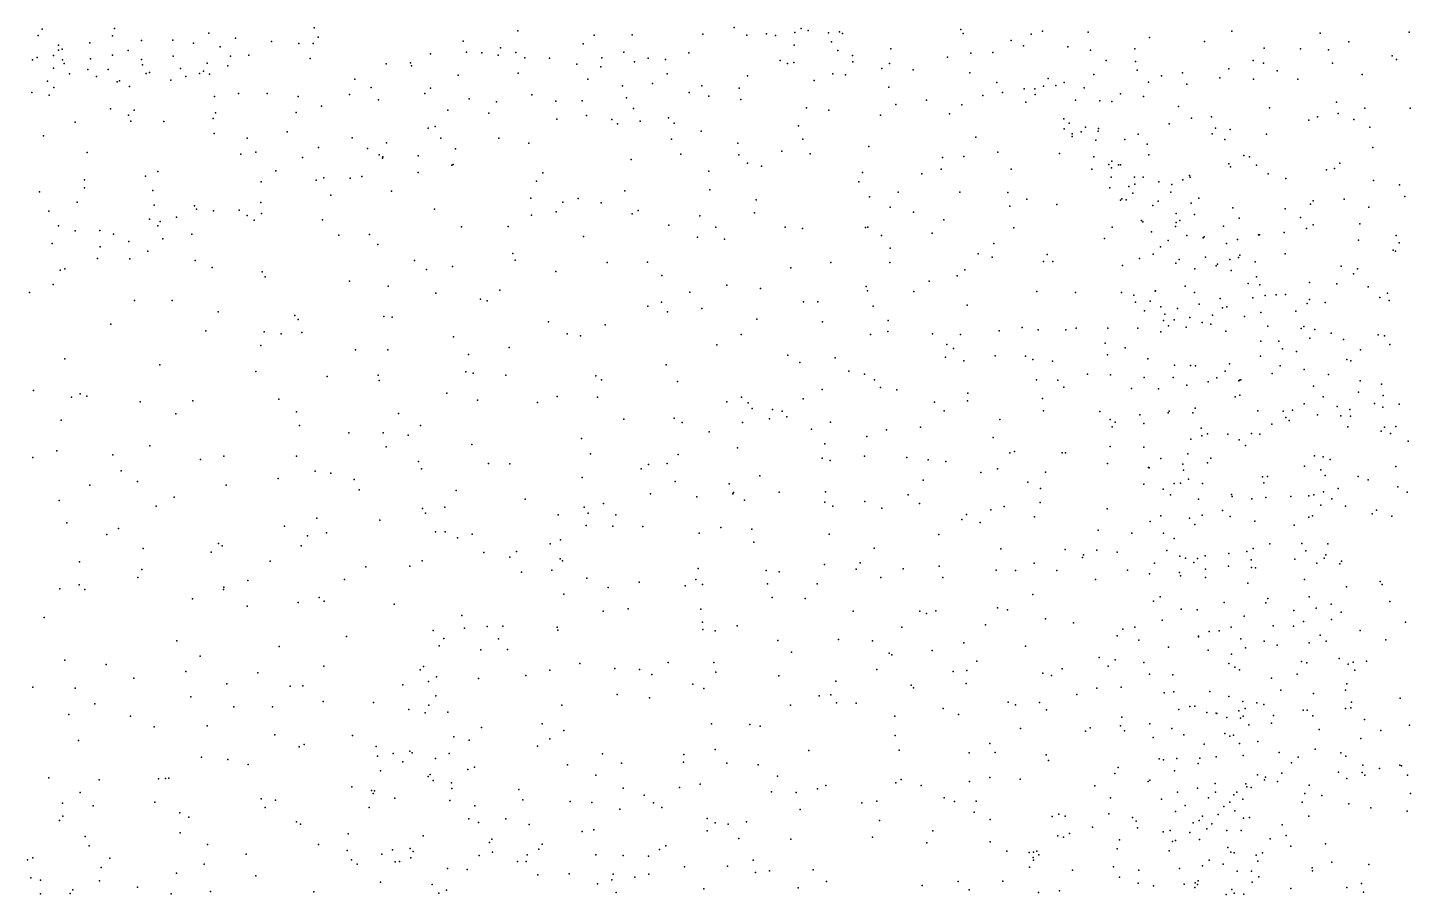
# Model space of a CAD drawing. Header units: metres. Extents: x -24.3 to 24.3, y -27.7 to 27.7.
# Drawn here: x 7.74 to 13.26, y -6.91 to -3.45 of the extents above; entities that cross this region are included whole.
import ezdxf

# ---------------------------------------------------------------- set-up
doc = ezdxf.new("R2010")
doc.units = ezdxf.units.M

msp = doc.modelspace()

# ---------------------------------------------------------------- linework, layer by layer
for p in [(7.7998, -3.4572, 20.2916), (8.0894, -3.4541, 20.1421), (8.4649, -3.4731, 20.2473), (8.8863, -3.4512, 16.8937), (9.6991, -3.4635, 0.1846), (10.4379, -3.4762, 18.7133), (10.5625, -3.4506, 20.5314), (10.6923, -3.4757, -7.5302), (10.8055, -3.4695, -18.5155), (10.8303, -3.4536, 20.7351), (10.858, -3.462, 20.1375), (10.9399, -3.4715, 17.6182), (10.9832, -3.4671, 20.6302), (10.9957, -3.4734, 20.2473), (11.4682, -3.4585, -3.9589), (11.4776, -3.4737, 18.5308), (11.7482, -3.4767, 3.3235), (11.7937, -3.4642, 3.0591), (11.9755, -3.4688, -8.466), (12.5493, -3.464, -5.144), (12.9023, -3.473, 9.5089), (13.2571, -3.4692, -1.0359), (7.7842, -3.4813, 15.5202), (7.8647, -3.5201, 20.3761), (7.99, -3.5116, 20.2502), (8.0808, -3.4835, 21.3017), (8.197, -3.5017, 19.3772), (8.3214, -3.5009, 16.5862), (8.4041, -3.5131, 21.2172), (8.5113, -3.5269, 21.0818), (8.5718, -3.4926, 20.348), (8.7156, -3.5057, 20.6925), (8.8254, -3.5144, -19.2099), (8.8817, -3.5144, -2.6313), (8.9023, -3.4884, 14.8344), (9.4812, -3.5048, 18.938), (9.6304, -3.531, -5.5517), (9.9593, -3.5154, 18.8401), (10.0037, -3.48, 14.2199), (10.1553, -3.4798, 0.3199), (10.6137, -3.4805, 20.3478), (10.7277, -3.4821, 20.5979), (10.8024, -3.5211, 20.3411), (10.9517, -3.5073, 20.3627), (11.6684, -3.5021, 3.8597), (11.7184, -3.523, 4.9068), (11.8943, -3.5269, 2.8744), (12.2213, -3.4897, 13.134), (12.4411, -3.5056, 18.4847), (12.6787, -3.5326, 18.4896), (13.0173, -3.507, -7.7281), (7.7611, -3.5786, 20.642), (7.7802, -3.5702, 21.0038), (7.8452, -3.5623, 16.1786), (7.8656, -3.5406, 15.1906), (7.8798, -3.537, 21.1704), (7.8816, -3.5793, -19.8369), (7.9925, -3.5747, 21.1785), (8.0804, -3.5597, 14.9935), (8.1428, -3.5416, -19.4683), (8.1971, -3.5771, 20.3334), (8.3237, -3.5645, 20.3343), (8.5516, -3.5649, 20.9428), (8.6251, -3.5608, 20.8256), (8.8702, -3.5736, 19.1163), (9.3498, -3.5553, -4.3048), (9.4936, -3.548, -3.7492), (9.5556, -3.5513, -2.9463), (9.6211, -3.561, -3.314), (9.6913, -3.5499, 18.8871), (9.7265, -3.5713, 17.555), (9.8257, -3.5725, -19.2308), (10.0348, -3.5705, -3.0388), (10.1225, -3.5481, -6.4968), (10.1643, -3.587, -19.1581), (10.2198, -3.572, 18.6981), (10.2882, -3.5783, -6.8375), (10.3822, -3.5511, 17.7042), (10.7465, -3.581, 0.7073), (10.9773, -3.5421, 0.8403), (11.0346, -3.5615, 18.5095), (11.0363, -3.5866, -8.313), (11.1885, -3.5353, 1.0618), (11.4142, -3.5685, 17.5919), (11.508, -3.5528, 17.3954), (11.595, -3.55, 4.4481), (11.9853, -3.5398, 16.6795), (12.0483, -3.5813, -1.9644), (12.1622, -3.5352, 18.4772), (12.165, -3.5859, 6.7239), (12.6346, -3.5818, -17.6312), (12.8242, -3.5346, 15.3506), (12.9354, -3.539, -1.3224), (13.1898, -3.5631, 13.6104), (13.2075, -3.5777, 14.6551), (7.8454, -3.6127, 20.7391), (7.8877, -3.5938, 20.5332), (7.9093, -3.6345, 20.8911), (7.9829, -3.6176, 21.0546), (8.0629, -3.6169, 20.4584), (8.2011, -3.5993, 21.1045), (8.2158, -3.6334, 0.5843), (8.2279, -3.6294, 20.4656), (8.3528, -3.6133, 21.0094), (8.4279, -3.6339, 16.8107), (8.4443, -3.6236, 20.629), (8.4586, -3.5929, 0.5374), (8.468, -3.6361, 19.1936), (8.5409, -3.6034, 20.7373), (9.174, -3.5949, 18.9934), (9.2702, -3.5915, -2.8049), (9.2742, -3.6024, -5.0516), (9.4607, -3.6402, 0.3079), (9.7003, -3.6324, 14.4621), (9.9344, -3.5961, 0.2896), (10.03, -3.6065, 17.6779), (10.295, -3.6345, 0.498), (10.6164, -3.6425, 17.9743), (10.7756, -3.5936, -2.2627), (10.8013, -3.59, 17.8319), (10.957, -3.6344, 13.4612), (11.0069, -3.6384, 17.8863), (11.1525, -3.6133, -3.4707), (11.1834, -3.593, -18.3574), (11.2776, -3.6187, -8.583), (11.5036, -3.6314, 13.1579), (11.9989, -3.637, 5.7966), (12.1713, -3.6207, 16.5248), (12.2683, -3.6424, 7.3479), (12.3528, -3.6304, 7.867), (12.5378, -3.6143, 15.9266), (12.6766, -3.5917, -8.0369), (12.7311, -3.6233, -5.3489), (12.9519, -3.5928, 18.5093), (13.0699, -3.6375, 14.9315), (7.8209, -3.6645, 16.4322), (7.8466, -3.6888, 14.9934), (8.0174, -3.6459, 19.3328), (8.1, -3.6664, 20.9319), (8.1084, -3.6634, 20.6023), (8.1488, -3.6848, 20.7871), (8.3138, -3.6602, 20.6828), (8.3732, -3.6449, 20.8541), (9.0482, -3.6557, 14.7477), (9.1133, -3.6895, 0.405), (9.35, -3.6923, -5.5853), (9.9792, -3.6562, -2.5983), (10.1165, -3.6824, 14.18), (10.2369, -3.6736, 17.8542), (10.4332, -3.6822, 18.5119), (10.5825, -3.6918, 13.7918), (10.8828, -3.662, 18.1512), (11.1809, -3.6883, 18.2978), (11.6116, -3.6697, -2.0816), (11.7206, -3.6952, 18.308), (11.7629, -3.6953, 4.1746), (11.7984, -3.6836, 5.0734), (11.8169, -3.6539, 13.0953), (11.8475, -3.682, 2.1897), (11.8798, -3.67, 2.4466), (11.9597, -3.6903, 16.921), (12.2164, -3.668, 7.0805), (12.3695, -3.6756, 16.2811), (12.5023, -3.6506, -1.6499), (12.6356, -3.6562, 9.2922), (12.8128, -3.6563, 13.4096), (7.7585, -3.7099, 19.4364), (7.8282, -3.7197, -1.6178), (8.4887, -3.7258, -19.6072), (8.5845, -3.7133, 17.0048), (8.6986, -3.7139, 0.5347), (8.8222, -3.7247, 14.8382), (9.0265, -3.7178, 17.2961), (9.1424, -3.7391, -5.346), (9.3274, -3.7129, 17.5051), (9.5053, -3.735, -19.4745), (9.6141, -3.7464, 17.7821), (9.7551, -3.718, 0.3314), (9.8509, -3.7443, 17.885), (9.9566, -3.7421, -2.2166), (10.1325, -3.7307, -3.3307), (10.3825, -3.7097, 18.19), (10.4623, -3.7235, -3.1916), (10.59, -3.7379, -1.8621), (11.331, -3.7395, -1.9309), (11.5552, -3.7217, 18.0151), (11.6345, -3.7095, 17.5152), (11.7273, -3.7477, 4.5498), (11.765, -3.7172, 4.8127), (11.9256, -3.7402, -4.5441), (12.0226, -3.7431, 3.3182), (12.0711, -3.7458, 3.024), (12.1048, -3.7152, 13.1468), (12.197, -3.7253, -8.4464), (12.967, -3.7473, 15.1217), (8.0728, -3.775, 14.8948), (8.1444, -3.7992, 16.8205), (8.1667, -3.78, 19.1776), (8.4915, -3.7904, -2.1046), (8.8146, -3.7889, 17.2749), (8.9154, -3.7633, 0.5003), (9.419, -3.7801, 18.7214), (9.5827, -3.7917, 14.5612), (9.9736, -3.8014, 18.4893), (10.1613, -3.7729, 18.3134), (10.8512, -3.7704, -8.1349), (10.9413, -3.7802, -1.7851), (11.1469, -3.7992, 1.0121), (11.2087, -3.7567, 13.2889), (11.4227, -3.794, -18.4701), (11.4718, -3.759, 1.3737), (12.337, -3.7658, 7.634), (12.4689, -3.807, -17.9121), (12.6999, -3.7704, 15.7582), (12.8913, -3.8058, -7.9141), (12.9743, -3.7931, 13.5049), (13.0807, -3.7723, 18.5899), (13.2621, -3.7715, -17.7524), (7.932, -3.8273, 16.7159), (8.1541, -3.8243, -19.9494), (8.2859, -3.8255, 0.66), (8.4822, -3.8129, 19.0566), (9.3411, -3.8516, 17.7828), (9.3692, -3.8444, -5.9802), (9.8546, -3.8158, 14.3809), (10.0742, -3.8176, 0.4428), (10.0964, -3.8349, -19.5645), (10.1873, -3.824, -7.0994), (10.3004, -3.8099, -1.754), (10.3238, -3.8314, 14.0596), (10.431, -3.8631, -19.4716), (10.8196, -3.8426, -19.2017), (11.8789, -3.8144, -8.6114), (11.8808, -3.8546, 18.0343), (11.9009, -3.8323, -18.1635), (11.9653, -3.8478, 5.2946), (12.0154, -3.8636, 18.2204), (12.0169, -3.8531, 3.9613), (12.2997, -3.8338, 18.3314), (12.3882, -3.8116, 8.1419), (12.4843, -3.8518, 16.2147), (12.543, -3.8573, 18.5039), (12.8568, -3.82, 15.3699), (13.0368, -3.8168, -5.6661), (13.1013, -3.8482, 9.7912), (7.8048, -3.8819, 0.6927), (8.4872, -3.8734, 17.1959), (8.6184, -3.8918, -19.8187), (8.7784, -3.866, -2.2), (9.0372, -3.8905, 18.7798), (9.1746, -3.9108, 0.5193), (9.3921, -3.892, 14.6316), (9.6236, -3.891, 18.2526), (9.7435, -3.9114, -6.6197), (10.3126, -3.8961, 0.6175), (10.5774, -3.9118, 13.8755), (10.8376, -3.8961, -1.4626), (11.5283, -3.8875, -8.7309), (11.9127, -3.8846, 1.9291), (11.9128, -3.8748, 4.6412), (11.9481, -3.8658, 17.2985), (12.0068, -3.8995, 4.8598), (12.1225, -3.8967, 2.6955), (12.1757, -3.8758, 6.9238), (12.2121, -3.916, 7.1682), (12.4711, -3.8743, 8.5879), (12.5216, -3.8964, 8.8632), (12.6887, -3.8756, 13.3534), (7.9797, -3.9486, 19.108), (8.5926, -3.956, 18.9155), (8.653, -3.9476, 0.673), (8.8393, -3.9684, -5.5806), (8.9029, -3.9282, 14.7999), (9.0987, -3.933, 17.76), (9.1459, -3.9583, 14.7137), (9.1585, -3.9711, 18.5911), (9.1598, -3.9664, -4.3159), (9.3018, -3.9623, 18.0233), (9.4506, -3.9348, 18.4754), (10.35, -3.9553, -1.3183), (10.5814, -3.9575, -3.4497), (10.7533, -3.944, 13.7393), (10.8662, -3.9547, 0.8678), (11.0999, -3.925, -19.1106), (11.3951, -3.9688, 13.2603), (11.4801, -3.9651, -18.7665), (11.6151, -3.9469, -4.1079), (11.8617, -3.9529, 13.1478), (11.9991, -3.9657, 17.7258), (12.2177, -3.9576, 16.7665), (12.597, -3.9605, 9.2153), (12.6199, -3.9662, 15.9186), (13.1125, -3.9288, 14.8174), (8.2623, -4.0246, 17.3177), (8.7323, -4.0216, 17.6585), (9.3007, -4.0291, -6.2803), (9.4356, -3.9999, 0.5422), (9.4413, -3.9965, -19.8281), (9.7983, -4.0297, 0.5136), (10.152, -3.9773, -3.568), (10.4614, -4.0231, -7.704), (10.6164, -3.9916, 0.7483), (10.6722, -4.0032, -1.1266), (11.0754, -4.0288, -3.6098), (11.3887, -4.0148, -1.5982), (11.6687, -4.0156, -1.7676), (11.9909, -4.0158, -1.7816), (12.0591, -3.9964, 5.6061), (12.0691, -4.0104, 5.0574), (12.0707, -3.9827, 2.376), (12.0977, -3.9984, 6.3612), (12.1056, -3.9983, 13.2014), (12.5379, -3.9934, 13.2448), (12.5448, -4.0061, -5.3666), (12.6479, -3.9998, -18.079), (12.9271, -4.0174, 9.7434), (12.9599, -4.0131, 15.107), (12.9804, -3.991, -18.0158), (7.9687, -4.0579, -20.4589), (8.2122, -4.043, 0.7657), (8.6742, -4.0655, -5.0776), (8.8937, -4.0587, 0.6649), (8.9245, -4.0503, 18.61), (9.0298, -4.0518, 18.0389), (9.0758, -4.0444, -19.9184), (9.774, -4.0635, -1.5987), (11.0601, -4.0657, -8.5454), (11.3118, -4.0341, 1.1798), (12.0674, -4.0473, 5.3153), (12.1386, -4.0847, -8.52), (12.1615, -4.0477, 4.2105), (12.1623, -4.0746, 17.4204), (12.1953, -4.0471, 16.9655), (12.2579, -4.0657, -5.0783), (12.3099, -4.0767, 2.8113), (12.3538, -4.0585, 3.0453), (12.3803, -4.0403, 8.0473), (12.3833, -4.0475, -18.2155), (12.6944, -4.034, 9.5534), (12.7655, -4.053, 15.5491), (13.1158, -4.0606, -7.8158), (13.2194, -4.0776, 14.4203), (7.7895, -4.1059, 14.7636), (7.9694, -4.09, 17.2279), (8.2419, -4.1003, 14.7766), (8.9526, -4.1185, 18.3124), (9.195, -4.1031, -1.9658), (9.7511, -4.1314, 14.507), (9.9398, -4.1323, -1.2651), (10.1258, -4.1012, -7.3093), (10.4657, -4.0974, 14.0365), (10.6512, -4.1379, -8.0085), (11.1026, -4.1251, 1.0082), (11.2169, -4.1065, -19.3738), (11.4634, -4.1077, 1.3227), (11.6551, -4.1078, 1.5033), (11.7309, -4.1346, -4.3747), (12.0631, -4.0898, 2.1142), (12.1054, -4.1392, 5.8744), (12.1104, -4.1342, 6.1238), (12.1277, -4.1383, 18.0341), (12.1546, -4.1111, 4.8439), (12.3063, -4.1073, 3.634), (12.4182, -4.1305, 18.3443), (12.9984, -4.1344, 18.7039), (13.2407, -4.1243, 18.8106), (7.8272, -4.1823, 0.7602), (7.9399, -4.1464, 18.9717), (8.2474, -4.1587, 17.59), (8.4087, -4.1617, -5.2033), (8.4165, -4.1755, 18.7186), (8.4842, -4.1822, 17.9091), (8.5869, -4.1795, 0.8021), (8.673, -4.1489, 18.5648), (8.6752, -4.1921, -20.1709), (9.3666, -4.1746, -4.1703), (9.8523, -4.1851, -20.0374), (9.8786, -4.147, -3.8052), (10.0323, -4.1491, 14.3444), (10.1555, -4.1938, -20.0233), (10.1799, -4.1803, -0.8725), (10.6446, -4.189, 13.9192), (11.1862, -4.1663, -0.9973), (11.2788, -4.1873, 13.3985), (11.6628, -4.1626, -1.4937), (11.8516, -4.1557, -18.7543), (12.2343, -4.1601, 2.4341), (12.2558, -4.1435, -1.5638), (12.328, -4.1921, 4.1588), (12.3874, -4.1515, 16.4493), (12.5538, -4.1702, 8.9556), (12.7632, -4.1732, 18.6616), (12.8637, -4.1556, -1.3055), (12.8743, -4.1416, -7.9878), (13.0967, -4.1663, 13.5914), (7.8657, -4.241, 17.3959), (8.229, -4.2148, -5.5554), (8.262, -4.241, 17.8749), (8.2715, -4.2236, -1.6815), (8.3361, -4.2065, -20.2848), (8.6184, -4.2008, -5.8604), (8.6465, -4.219, 18.2904), (8.9194, -4.2181, -4.5945), (9.4741, -4.2456, -1.6127), (9.6599, -4.2439, -1.3797), (9.7532, -4.1983, -6.9763), (10.3024, -4.2383, 14.2245), (10.4263, -4.2012, 0.7332), (10.49, -4.247, -0.5234), (10.7662, -4.2473, -3.6615), (11.0874, -4.2479, -0.7106), (11.0964, -4.2472, 13.5663), (11.4002, -4.218, -3.9799), (11.6793, -4.2491, -8.6743), (12.0725, -4.2474, 13.2286), (12.1885, -4.2199, 17.7562), (12.1945, -4.2257, 6.8641), (12.325, -4.2447, 4.9982), (12.3279, -4.2278, 4.6729), (12.3423, -4.2207, 7.7514), (12.4007, -4.1959, -8.3282), (12.5159, -4.2426, 13.2511), (12.5785, -4.2109, 15.9745), (12.8243, -4.2081, 13.4275), (12.8744, -4.2368, 15.2514), (13.0607, -4.2334, 18.9453), (7.9318, -4.2616, -5.6166), (8.0303, -4.2597, 17.6994), (8.0853, -4.2745, 18.7164), (8.1465, -4.3046, 0.8758), (8.2823, -4.2933, 18.4765), (8.397, -4.2746, 18.1228), (8.9841, -4.2788, -20.1777), (9.1069, -4.2763, -6.4258), (9.9619, -4.2838, 0.669), (10.4159, -4.2873, -3.7063), (10.5247, -4.2942, -20.0782), (10.835, -4.252, -8.2872), (11.1516, -4.2798, -19.7359), (11.3527, -4.271, -8.6371), (12.0417, -4.2926, 1.8543), (12.2286, -4.2658, 7.3213), (12.2949, -4.3006, 5.5527), (12.3704, -4.28, -5.3126), (12.4356, -4.2895, 8.2998), (12.4399, -4.2855, 4.3643), (12.5718, -4.2955, 3.1108), (12.6558, -4.2775, 9.3558), (12.6599, -4.2773, 15.7648), (12.7593, -4.2678, -5.6565), (12.8484, -4.2521, 18.8726), (13.0552, -4.2988, -18.3318), (13.2055, -4.2806, 14.2682), (7.8394, -4.3121, 18.8261), (8.0319, -4.3252, -20.6327), (8.2217, -4.3431, -5.8924), (9.1402, -4.3158, 14.766), (9.6797, -4.3524, -1.0949), (11.1862, -4.3307, 1.09), (11.5371, -4.3536, -1.0109), (11.5996, -4.3116, 13.298), (11.8118, -4.3553, -1.2752), (12.2358, -4.3541, 5.9179), (12.2648, -4.3255, 17.2646), (12.5281, -4.3114, 3.8407), (12.5823, -4.3583, 2.8888), (12.7628, -4.3527, 9.624), (13.1942, -4.339, 13.9252), (13.2027, -4.3423, -0.9989), (13.2181, -4.3091, 9.8958), (7.89, -4.4132, 18.4661), (8.0206, -4.3721, -5.098), (8.1498, -4.3735, 18.1943), (8.4109, -4.3794, 0.8982), (8.4785, -4.4078, -20.4539), (9.2866, -4.3792, -20.2422), (9.3346, -4.4156, 14.7227), (9.4386, -4.4037, -6.8783), (9.6879, -4.3786, 0.7521), (10.0553, -4.3875, -20.2592), (10.2168, -4.3868, -0.2832), (10.7891, -4.4095, -0.1036), (10.9482, -4.3873, 13.7382), (11.1848, -4.3871, -0.4178), (11.5923, -4.3668, 1.3996), (11.7982, -4.3835, -4.604), (11.8346, -4.3837, 13.2474), (12.1126, -4.3994, -18.9607), (12.1808, -4.3718, 6.1423), (12.3258, -4.3901, 16.6915), (12.3397, -4.3754, 18.5502), (12.4016, -4.4133, 8.084), (12.4446, -4.3667, 16.3335), (12.487, -4.4006, 8.5384), (12.4926, -4.394, -1.4426), (12.5412, -4.3764, 8.825), (12.5759, -4.3677, 4.1381), (12.6435, -4.3845, 3.4877), (12.9866, -4.4021, 14.921), (13.0517, -4.4128, 14.6821), (7.8716, -4.4188, 18.0587), (8.6785, -4.4246, 0.9087), (8.691, -4.4452, 14.8145), (9.0274, -4.4623, 0.8948), (9.851, -4.4231, -0.6634), (10.2736, -4.4391, 0.8096), (11.3416, -4.4629, 13.4557), (11.4525, -4.4414, -0.6578), (11.4841, -4.4173, -19.6559), (12.5465, -4.4199, 5.228), (12.6487, -4.4455, 19.1102), (12.8603, -4.4678, 19.333), (13.0348, -4.4333, 13.5604), (7.7495, -4.5079, 18.2262), (7.8446, -4.4762, 14.7316), (9.181, -4.4823, -1.5207), (9.3722, -4.5098, 0.882), (9.6273, -4.4987, 14.648), (10.3863, -4.5055, 14.2506), (10.5331, -4.4778, -7.9698), (10.6673, -4.4917, 14.0095), (11.0898, -4.4831, -8.496), (11.0945, -4.5014, -0.0931), (11.2796, -4.5033, -3.9796), (11.7709, -4.5033, 1.5101), (11.9254, -4.508, -19.3348), (12.1087, -4.5069, -5.0935), (12.1582, -4.5187, 18.7341), (12.244, -4.5025, 6.3322), (12.2447, -4.5013, 18.0948), (12.3636, -4.4827, 18.9304), (12.4008, -4.507, 2.2388), (12.6145, -4.4716, 15.8749), (12.6615, -4.4775, 4.6409), (12.6828, -4.5201, 4.9944), (12.7262, -4.5168, 15.5643), (12.7645, -4.5151, 3.8277), (12.9687, -4.4724, -1.1859), (13.0943, -4.4845, -6.0038), (13.1712, -4.5099, 19.4572), (8.1681, -4.5397, 14.7745), (8.3188, -4.5396, -1.569), (9.5501, -4.5343, -20.3832), (9.5771, -4.5412, -4.2064), (10.2179, -4.5624, 0.0826), (10.2729, -4.5458, -7.7186), (10.4336, -4.5718, -20.4181), (10.8392, -4.5448, -20.271), (10.8965, -4.5446, 1.0115), (11.1182, -4.5624, 13.6714), (11.4924, -4.5579, -4.2493), (12.1654, -4.5457, 19.0321), (12.2007, -4.581, 6.8634), (12.2231, -4.5422, 7.3244), (12.266, -4.5649, 2.0148), (12.3323, -4.5711, 17.1981), (12.4197, -4.554, 5.8906), (12.5036, -4.5308, -5.5612), (12.5126, -4.5687, 5.6373), (12.5292, -4.5643, 19.2536), (12.6333, -4.5289, 9.2151), (12.8505, -4.5513, -7.9766), (12.8599, -4.5356, 15.2359), (12.9226, -4.5478, 9.8035), (13.141, -4.5274, 13.8014), (13.1775, -4.5395, 14.0889), (8.0745, -4.6333, 0.9686), (8.5024, -4.5845, 1.016), (8.8093, -4.5989, -4.6406), (8.8221, -4.615, -6.5404), (9.1641, -4.6033, 14.7788), (9.1977, -4.6055, -20.4419), (9.8211, -4.6248, 0.9037), (10.0477, -4.6369, -7.5053), (10.2967, -4.5849, -3.9212), (10.6532, -4.6145, 0.2535), (10.9149, -4.6248, 13.8568), (11.1777, -4.6193, -20.2379), (12.2771, -4.6191, -5.3525), (12.2828, -4.5939, 17.7797), (12.3191, -4.6164, 17.4604), (12.382, -4.6079, 16.6797), (12.4318, -4.6272, 8.1827), (12.4665, -4.6344, 19.628), (12.4729, -4.5984, 13.2581), (12.6006, -4.6032, -8.1422), (12.6651, -4.5867, 5.3448), (12.8055, -4.5823, 4.2879), (8.4534, -4.661, -4.8192), (8.6857, -4.6648, -1.5479), (8.7545, -4.6724, -20.5928), (8.8371, -4.6665, 1.0675), (9.4421, -4.685, -6.9792), (9.8966, -4.6718, -4.1084), (9.9495, -4.6807, 0.0152), (10.5903, -4.6756, 0.9884), (11.1065, -4.675, 1.1411), (11.1764, -4.6633, 0.1817), (11.3551, -4.6718, 1.2679), (11.4661, -4.6746, -0.0581), (11.621, -4.6605, -0.317), (11.712, -4.6476, 18.9942), (11.7766, -4.6567, -0.5939), (11.8872, -4.6564, 18.8317), (11.9277, -4.6493, 19.5148), (12.0547, -4.6502, 1.7152), (12.1741, -4.6493, 18.3053), (12.2665, -4.6646, -19.2888), (12.2975, -4.641, 7.6345), (12.3677, -4.6457, 6.1904), (12.5258, -4.6614, 2.3391), (12.6929, -4.6419, 19.6825), (12.827, -4.6515, -5.8834), (12.8368, -4.6435, 4.7878), (12.8614, -4.6902, 5.0102), (12.8815, -4.6555, 3.3855), (12.9459, -4.6704, 13.4973), (13.1333, -4.6763, 9.9253), (13.1592, -4.681, -1.0344), (8.6731, -4.7187, 14.8182), (9.051, -4.7365, -4.5234), (9.1805, -4.7359, -6.8081), (9.6651, -4.7276, -0.4902), (10.4931, -4.7166, 14.2371), (11.4113, -4.7151, -8.5469), (11.4383, -4.7312, 19.4898), (12.0438, -4.71, 13.2882), (12.1238, -4.7278, -0.9698), (12.6653, -4.7018, 15.7585), (12.737, -4.7019, -1.2868), (12.7514, -4.7324, 15.4656), (12.8084, -4.7429, 2.839), (12.9949, -4.6947, 14.6067), (13.0637, -4.736, 14.3248), (13.1809, -4.7148, -18.7727), (7.8906, -4.7727, -6.2746), (8.2693, -4.7956, -6.37), (9.5018, -4.7547, -20.5828), (10.2918, -4.7961, 0.9981), (10.7768, -4.7575, -3.9186), (10.8248, -4.7867, 1.0977), (10.9655, -4.7678, -20.4886), (11.4068, -4.7657, 13.5215), (11.4795, -4.7807, -20.2189), (11.6054, -4.7605, 19.7259), (11.7259, -4.7618, 1.5031), (11.7547, -4.7751, -8.5376), (11.8335, -4.7815, -4.8409), (12.0532, -4.7566, 19.788), (12.2147, -4.7723, 18.1019), (12.321, -4.7974, 17.2912), (12.3843, -4.7992, 6.3808), (12.4053, -4.8002, -1.1623), (12.5402, -4.7915, 19.9251), (12.6637, -4.7621, 9.2715), (12.7433, -4.8007, 2.6226), (13.0082, -4.7755, 3.9117), (13.0251, -4.7796, 4.3129), (8.6533, -4.8227, 1.1814), (8.938, -4.8428, 1.1805), (9.1419, -4.8379, -20.6257), (9.4914, -4.8245, 14.7342), (9.5206, -4.8293, -4.3154), (9.6514, -4.8374, 1.0805), (10.0104, -4.8399, 1.0383), (10.0327, -4.856, 14.4991), (11.0205, -4.8214, 19.4544), (11.0827, -4.8334, 19.0771), (11.1235, -4.856, 19.7801), (11.7701, -4.8562, 18.7419), (11.8544, -4.8571, 13.3859), (11.9732, -4.834, 18.5954), (12.0652, -4.8357, -5.1943), (12.1995, -4.8469, 7.0159), (12.315, -4.8463, 19.988), (12.4898, -4.8479, 16.2449), (12.5231, -4.8211, 8.5908), (12.5808, -4.8568, -19.2393), (12.5854, -4.8555, 15.9336), (12.7108, -4.8304, 13.3052), (12.838, -4.8152, 5.4629), (12.9353, -4.8352, -18.9893), (7.7655, -4.8991, 1.0202), (7.9512, -4.9125, 14.7448), (9.1459, -4.8582, -1.1864), (9.4156, -4.9097, 1.1636), (10.336, -4.8624, 0.675), (10.9148, -4.8941, 0.7152), (11.1464, -4.8863, -4.0463), (11.2121, -4.8965, 18.846), (11.4952, -4.9092, 19.9586), (11.8793, -4.8846, 19.9889), (12.1493, -4.89, -0.6902), (12.2563, -4.8913, 6.7662), (12.3701, -4.8771, 13.2096), (12.4557, -4.8646, -8.2107), (12.5772, -4.8602, 8.8568), (12.8762, -4.8813, 20.0117), (13.0552, -4.9051, 3.3052), (13.0625, -4.8599, 3.6544), (13.1474, -4.8728, -7.7225), (7.9178, -4.9258, -20.9938), (7.979, -4.9214, 1.076), (8.1915, -4.9434, 1.1645), (8.4019, -4.9392, -20.8164), (8.7451, -4.9334, 14.8088), (9.5378, -4.937, -7.1443), (9.7771, -4.9463, -20.7384), (9.8557, -4.9229, -7.3813), (10.0166, -4.9246, 0.5478), (10.5329, -4.9438, -4.0281), (10.5926, -4.9254, 19.376), (10.6192, -4.9473, -8.0533), (10.8377, -4.9313, 19.6337), (11.3624, -4.9445, -20.4765), (11.4944, -4.9396, 18.7563), (11.7941, -4.9307, 0.1128), (12.5636, -4.9242, 20.1397), (12.5823, -4.9178, 6.032), (12.8389, -4.9524, 5.693), (12.9139, -4.9237, 14.6674), (12.9708, -4.9625, 14.4298), (13.1189, -4.951, 4.9229), (13.1532, -4.9655, 3.8521), (13.1534, -4.9188, 4.6854), (13.2176, -4.9536, 20.019), (7.8762, -5.0173, -4.763), (8.3339, -4.9921, -4.7153), (8.8155, -4.9838, 1.2938), (9.2225, -4.9901, 1.2477), (10.1225, -5.013, -7.6134), (10.3232, -5.0085, 14.4006), (10.6351, -4.9705, 19.1412), (10.7036, -5.0122, 14.1747), (10.7161, -4.9738, -20.7815), (10.755, -4.9805, 1.1804), (10.7731, -5.003, 18.9342), (11.4009, -4.9803, 13.6095), (11.6233, -5.0146, 13.4894), (11.7983, -4.9791, -20.1713), (12.0233, -4.9826, 13.307), (12.0639, -5.0143, 1.7537), (12.1826, -4.9955, 17.9194), (12.2951, -4.9875, 17.3965), (12.2998, -4.9816, -5.5348), (12.3934, -4.9875, 16.715), (12.4034, -4.9687, 8.1554), (12.6529, -4.9803, 15.6506), (12.7549, -4.9807, 9.4294), (12.7649, -5.0059, 5.8979), (12.7791, -5.0189, 20.1589), (12.7917, -4.9768, 15.1324), (12.8911, -4.9956, 2.7668), (12.985, -4.9998, 3.0104), (13.021, -4.9746, 13.587), (13.0234, -5.0009, 14.2076), (8.8272, -5.0377, -4.5967), (9.0239, -5.0669, 1.3299), (9.1617, -5.0673, 14.7716), (9.2617, -5.0768, -4.4348), (9.3103, -5.0383, -0.8731), (10.3549, -5.0259, -20.8289), (10.4626, -5.0637, 19.5024), (10.5959, -5.0262, 0.9293), (10.8711, -5.0523, -4.0671), (10.9476, -5.0253, 19.9098), (11.1708, -5.0557, 20.1265), (11.3065, -5.0454, -4.2717), (12.0719, -5.0431, -0.1059), (12.0835, -5.0245, 20.2211), (12.1986, -5.0298, 7.2448), (12.4269, -5.0494, -19.6154), (12.4519, -5.0713, 16.3172), (12.5342, -5.0725, 6.3672), (12.628, -5.0695, 9.0517), (12.6617, -5.0732, -5.9326), (12.7091, -5.0324, 15.4423), (13.0128, -5.0439, -6.1994), (13.1459, -5.0604, 5.1839), (13.1592, -5.0449, 9.9773), (13.1827, -5.0703, 3.5936), (13.2049, -5.0416, 4.0875), (8.2299, -5.1193, 14.7898), (9.1737, -5.1229, -6.8806), (9.5148, -5.1139, 1.3003), (9.9527, -5.0904, 14.5867), (10.5756, -5.1275, 19.7349), (10.9248, -5.1112, 1.023), (11.0926, -5.0816, 18.7653), (11.5965, -5.0856, -4.6224), (12.0636, -5.1226, -5.3261), (12.1982, -5.1253, 1.8936), (12.3859, -5.093, 13.1746), (12.4295, -5.0799, 20.2806), (12.5792, -5.095, 8.7923), (12.6045, -5.1186, 13.2032), (13.2538, -5.1013, 4.4169), (7.7627, -5.1657, 14.7152), (7.8582, -5.1398, -1.3838), (8.0818, -5.1558, -6.4273), (8.4327, -5.1736, 1.3722), (8.5257, -5.1604, 14.8236), (8.8149, -5.161, -1.307), (9.3021, -5.1813, 1.3759), (9.9886, -5.1516, -4.1658), (10.3391, -5.1542, 18.9506), (10.9136, -5.1682, 20.1244), (10.9459, -5.1774, 13.966), (11.0836, -5.1609, 1.3468), (11.2528, -5.1654, 13.7284), (11.3377, -5.1753, 18.6544), (11.408, -5.1823, 20.2957), (11.6631, -5.1472, 20.2899), (11.682, -5.1416, -20.4712), (11.8719, -5.1471, 1.6536), (11.8861, -5.1475, 13.346), (12.2657, -5.1695, 7.6321), (12.3734, -5.1507, 6.807), (12.4528, -5.1872, 8.3585), (12.4656, -5.1684, 6.5734), (12.8794, -5.1594, 9.607), (12.9142, -5.1638, 13.514), (12.9429, -5.1737, 5.8694), (8.1155, -5.2191, -4.6569), (8.8901, -5.2208, 14.792), (8.9529, -5.2289, -20.9089), (9.3146, -5.2117, -20.8874), (9.5814, -5.1893, 14.7315), (9.6678, -5.1907, -7.2392), (10.1912, -5.2111, 19.192), (10.2211, -5.1945, 1.0836), (10.2951, -5.19, 19.5667), (10.6655, -5.2391, 20.0188), (11.5475, -5.2254, 1.5135), (11.6137, -5.2117, 18.57), (11.8063, -5.2239, 18.3612), (12.0535, -5.1903, -20.1579), (12.2165, -5.2063, 17.7709), (12.2192, -5.2069, 7.3923), (12.3547, -5.192, 16.9749), (12.3563, -5.2167, 8.0799), (12.6719, -5.2431, 2.3828), (12.6918, -5.2411, 20.3283), (12.8394, -5.2008, 14.7142), (12.9053, -5.2156, -7.8399), (12.9222, -5.2382, 20.2606), (13.0539, -5.2412, 13.8525), (13.2046, -5.2017, 5.4005), (7.9901, -5.277, 1.2516), (8.1812, -5.2616, -1.4276), (8.5346, -5.2759, -20.9789), (8.7429, -5.2504, 1.4645), (9.0456, -5.2537, -1.1108), (9.0651, -5.2952, 1.4886), (9.4533, -5.2973, -0.2715), (9.9563, -5.2453, -20.9579), (10.3273, -5.2623, -7.7753), (10.5424, -5.2709, 18.7806), (11.3168, -5.2568, 1.0572), (11.7359, -5.2645, 0.8179), (11.7852, -5.29, 20.4321), (12.1982, -5.2722, 20.4275), (12.2756, -5.2924, 7.1021), (12.319, -5.2703, 17.2188), (12.3448, -5.2684, -0.1435), (12.3771, -5.2519, -5.7312), (12.4328, -5.2697, 20.4044), (12.6772, -5.2669, 6.3697), (12.9743, -5.2902, 14.0977), (13.0943, -5.2544, 9.9751), (13.2119, -5.2827, 5.6417), (7.8675, -5.3381, -21.102), (8.3268, -5.3239, -6.4977), (9.7288, -5.3327, 0.8145), (10.0412, -5.35, 1.4092), (10.229, -5.3111, 18.8267), (10.4141, -5.3224, 19.9313), (10.5576, -5.3111, 1.2517), (10.5603, -5.3054, 14.2333), (10.6037, -5.3366, -7.9765), (10.7419, -5.3041, 14.109), (10.9252, -5.3444, 1.4041), (10.927, -5.3031, 18.6738), (11.0839, -5.3418, -4.1351), (11.2578, -5.3148, 20.3929), (11.3029, -5.3493, -4.3416), (11.7839, -5.345, -4.9864), (12.3052, -5.3148, -20.0467), (12.4169, -5.3322, 16.547), (12.5486, -5.3141, -0.6312), (12.551, -5.3219, 8.6844), (12.6292, -5.3307, 8.9747), (12.686, -5.3254, 9.2037), (12.7859, -5.3218, 13.2462), (12.8569, -5.3183, 2.5874), (12.8776, -5.3151, 14.4337), (12.9153, -5.3032, -19.4778), (12.9495, -5.3305, 6.0384), (13.2495, -5.304, 3.723), (8.2555, -5.3597, -21.0883), (8.8964, -5.4074, -4.4979), (9.3186, -5.3695, 1.5121), (9.3299, -5.3884, -0.6204), (9.4074, -5.3638, 14.7142), (9.8607, -5.3946, 14.5934), (9.9637, -5.3637, 19.2829), (9.9805, -5.3884, 19.0075), (10.0899, -5.3951, 19.7435), (10.9572, -5.3598, -21.0528), (11.1524, -5.3683, 18.5841), (11.491, -5.3937, 18.4817), (11.5878, -5.3748, -8.461), (11.6401, -5.3618, -20.7138), (11.7616, -5.4021, 13.3516), (12.0516, -5.3706, 1.818), (12.2663, -5.3987, 2.0104), (12.381, -5.4078, 16.7875), (12.4311, -5.396, 6.7295), (12.5128, -5.3769, 2.2247), (12.5424, -5.4009, 13.133), (12.8577, -5.4047, 20.393), (12.8716, -5.3988, 9.524), (12.9055, -5.3555, -6.2615), (13.0039, -5.3607, 13.6622), (13.1096, -5.3905, 5.8668), (13.1274, -5.376, 3.2966), (13.1887, -5.3995, 20.2951), (7.899, -5.4262, -4.5429), (8.1044, -5.4492, 14.7741), (8.7673, -5.4405, -6.6805), (9.148, -5.4165, 14.7297), (9.3703, -5.4625, -7.0155), (9.4096, -5.4625, -21.0723), (9.972, -5.4373, 1.1897), (10.0789, -5.4401, -7.5531), (10.1979, -5.4408, 19.9367), (10.5092, -5.4454, -21.145), (10.6328, -5.4517, 20.2587), (11.4724, -5.4138, 20.5128), (11.5446, -5.4257, -4.6504), (12.0157, -5.456, -20.466), (12.223, -5.4218, 7.5298), (12.4018, -5.4331, -8.1971), (12.6412, -5.4205, 15.4547), (12.798, -5.4361, 14.7144), (8.0577, -5.4727, 1.4066), (8.504, -5.5088, -4.5181), (8.5185, -5.519, -1.3971), (8.8347, -5.5182, 14.7408), (8.86, -5.4789, -21.0568), (8.9353, -5.4662, 1.6432), (9.4576, -5.4869, 0.1051), (9.5167, -5.4719, 0.4395), (9.8283, -5.5101, 1.5532), (9.8688, -5.4942, 19.5466), (10.4235, -5.4683, 14.2837), (10.6417, -5.5041, 14.1462), (10.9418, -5.472, 13.9324), (11.3798, -5.4738, 1.5706), (12.15, -5.4677, 13.1732), (12.2773, -5.4679, 7.8593), (12.32, -5.4889, 0.361), (12.7012, -5.5107, 6.4799), (12.8291, -5.5093, -1.2953), (12.933, -5.5102, 2.7974), (8.2029, -5.5295, -4.5221), (8.4742, -5.544, 1.5956), (9.5635, -5.5457, 1.6163), (9.6677, -5.5632, 14.6013), (9.6934, -5.5416, 1.0345), (9.8684, -5.5703, -7.3678), (11.122, -5.5278, 13.7852), (11.6275, -5.5298, 20.6342), (11.884, -5.5333, -8.394), (11.9536, -5.5656, 20.6417), (11.9574, -5.5544, 1.0393), (12.011, -5.536, 18.0144), (12.0924, -5.5443, -5.5291), (12.2899, -5.5371, 17.4097), (12.3421, -5.5601, 8.1265), (12.365, -5.567, 2.1314), (12.4123, -5.5691, 16.5715), (12.4436, -5.5578, 8.4271), (12.5374, -5.5495, 15.7268), (12.6098, -5.5416, 2.3409), (12.6271, -5.5745, 20.5751), (12.6355, -5.5295, -0.9422), (12.801, -5.5722, 2.5704), (12.8453, -5.538, 14.4009), (12.9186, -5.5682, 14.0233), (12.9244, -5.5543, 9.6902), (7.9493, -5.5827, -6.4184), (8.1973, -5.6133, 1.5691), (8.7102, -5.5799, 1.6526), (9.0925, -5.602, -0.983), (9.2681, -5.5998, -4.3268), (9.3167, -5.5783, 1.6747), (9.7132, -5.6235, 18.957), (9.8344, -5.6161, -4.1906), (9.8779, -5.5778, 19.8488), (10.4191, -5.6085, 20.2873), (10.6902, -5.6175, 1.5265), (10.743, -5.6226, 1.5775), (10.9241, -5.5923, -8.1596), (11.05, -5.6109, 18.4561), (11.0654, -5.5866, 1.5578), (11.2374, -5.6099, 1.4921), (11.3819, -5.5992, 13.5632), (11.6091, -5.6158, 18.3159), (11.6856, -5.6171, -4.8693), (11.7603, -5.588, 1.7585), (11.8507, -5.6172, 18.225), (12.1331, -5.6152, 1.9787), (12.2209, -5.6299, 17.6175), (12.2414, -5.5878, 0.6941), (12.3401, -5.6251, 7.0327), (12.3984, -5.5852, 20.6139), (12.4441, -5.612, 16.3557), (12.536, -5.6, 8.712), (12.6284, -5.6049, -19.9746), (12.6444, -5.6056, -8.0016), (12.8893, -5.5873, 6.3921), (12.9813, -5.5902, -1.5875), (12.9873, -5.5799, -19.6345), (7.9474, -5.6739, -4.3772), (8.1815, -5.6453, -1.4194), (8.5258, -5.6838, -6.5658), (8.6214, -5.6565, 14.7446), (9.0065, -5.6525, -6.7734), (9.9742, -5.647, 1.6437), (10.0591, -5.6853, 20.1541), (10.1841, -5.6636, 18.6266), (10.3666, -5.6778, -21.3031), (10.4104, -5.6527, 1.5544), (10.4362, -5.6723, -4.0317), (10.696, -5.67, -21.3038), (10.8947, -5.6701, 20.5912), (11.1483, -5.6447, 20.6268), (11.3957, -5.6447, -21.1112), (12.0057, -5.6532, 13.1938), (12.3441, -5.6376, 17.0305), (12.4441, -5.6451, -5.9659), (12.6135, -5.6678, 15.406), (12.8392, -5.6523, 13.2378), (13.0076, -5.6823, 20.4609), (13.1424, -5.6604, 10.2154), (13.1503, -5.6734, 6.1286), (7.871, -5.6899, 1.4322), (7.9701, -5.6931, 14.7572), (8.3998, -5.7304, 14.7799), (8.5244, -5.6928, -21.2148), (8.9065, -5.7245, -21.2181), (8.9254, -5.7391, 14.6878), (9.8822, -5.7109, 18.7104), (10.715, -5.7251, 18.4852), (10.8458, -5.7289, 13.9752), (11.7555, -5.7131, 1.3949), (12.2366, -5.7397, 7.3665), (12.263, -5.722, 7.9167), (12.6939, -5.7287, 6.5981), (12.8581, -5.7223, 14.1841), (13.1802, -5.7402, 3.3779), (8.6181, -5.7594, 1.7438), (8.8222, -5.7447, 1.8382), (9.2051, -5.7515, -21.251), (9.4759, -5.7961, 0.9549), (10.0399, -5.779, 14.4103), (10.1401, -5.77, 1.7204), (10.4303, -5.7708, -7.7702), (11.0381, -5.7797, 13.819), (11.3045, -5.7794, -4.2735), (11.3306, -5.7883, 20.7347), (11.3675, -5.7776, 18.3968), (11.6146, -5.7656, 1.7844), (11.6536, -5.7733, 13.3128), (12.3475, -5.7708, -20.4087), (12.4107, -5.7737, 12.996), (12.5189, -5.7447, 15.8468), (12.6861, -5.7464, 14.9904), (12.7967, -5.7764, 14.4336), (12.8868, -5.7671, 13.4342), (12.9468, -5.7517, -7.6464), (12.9867, -5.7835, 6.4278), (7.808, -5.8048, -1.5199), (9.4861, -5.8469, 19.0949), (9.5772, -5.8408, 19.8089), (9.6392, -5.8391, 1.8412), (9.8556, -5.8435, 1.8164), (10.4369, -5.8225, 1.7237), (10.575, -5.8379, 14.1218), (11.2328, -5.8435, 1.7322), (11.5663, -5.834, -4.63), (11.8063, -5.8104, 20.733), (11.9178, -5.8255, 1.9621), (12.1151, -5.8504, -5.6482), (12.1622, -5.8425, -20.6649), (12.2718, -5.8146, 17.4666), (12.5472, -5.8429, 15.6534), (12.5992, -5.7993, -0.1837), (12.7147, -5.8375, 9.3673), (12.7963, -5.8386, -1.5743), (12.8362, -5.8207, 2.7458), (12.947, -5.8118, 9.8612), (13.2431, -5.8231, 20.3857), (8.3378, -5.8975, 1.7821), (9.0146, -5.8804, -1.1681), (9.3615, -5.8568, 1.9249), (9.4037, -5.8886, -0.1699), (9.6216, -5.8894, 18.7419), (9.8587, -5.8554, -21.3826), (10.4383, -5.8528, 18.4666), (10.487, -5.8578, 20.5622), (10.7375, -5.8961, -7.9782), (10.9795, -5.892, 1.7461), (11.1151, -5.8982, 18.4364), (11.4801, -5.9056, 1.6725), (12.0917, -5.8774, 13.0899), (12.1785, -5.8945, 1.219), (12.4165, -5.8783, 8.4297), (12.4165, -5.8814, 20.6888), (12.4598, -5.8598, 16.243), (12.4988, -5.8578, 8.6684), (12.5855, -5.8892, -0.5842), (12.6783, -5.8988, -1.3006), (12.859, -5.9054, -6.4871), (12.903, -5.8744, 13.8299), (12.926, -5.8994, 13.22), (13.0614, -5.8559, -19.7715), (13.165, -5.8933, -6.9313), (8.4304, -5.9593, 14.7423), (8.7458, -5.9201, -6.6487), (9.3844, -5.9174, 0.4159), (9.552, -5.934, 14.5184), (9.6574, -5.9325, -7.1773), (10.7914, -5.9422, -3.9268), (11.1814, -5.9474, 20.7842), (11.1927, -5.9529, 13.6647), (11.3527, -5.9361, -8.3417), (11.7253, -5.9183, -8.3952), (12.2963, -5.9228, 7.2337), (12.4546, -5.9354, -8.153), (12.5481, -5.9509, 2.4688), (12.6037, -5.9251, 0.1289), (12.7301, -5.9154, 14.6132), (7.8899, -5.9744, 14.7713), (8.056, -5.9924, -21.3379), (8.9252, -5.9993, 14.6463), (9.3092, -6.0134, -0.8243), (9.3227, -6.0002, 19.429), (9.8268, -6.0146, 18.5209), (9.9471, -5.9877, 1.6013), (10.0869, -6.0081, 14.3049), (10.1847, -6.0118, -7.5423), (10.2995, -5.9839, 20.5641), (10.4816, -5.9841, 1.763), (11.1328, -6.0115, -3.9648), (11.4922, -6.0158, 13.4062), (11.5317, -5.9781, 1.8673), (11.8724, -6.0087, 18.0979), (12.0196, -5.9645, -8.3601), (12.0557, -5.9986, 17.7858), (12.0844, -5.9732, 20.7461), (12.1989, -5.9843, 7.7001), (12.5375, -5.9876, 0.519), (12.5615, -6.003, 8.9603), (12.5809, -6.0136, 15.271), (12.8275, -5.98, 9.7065), (12.8486, -5.985, 2.9006), (12.9785, -5.968, 10.0306), (13.0137, -5.9903, -7.4411), (13.0335, -5.9831, -2.3244), (13.0408, -6.0149, 20.5198), (13.0868, -5.9784, 10.3085), (8.1663, -6.0461, 1.811), (8.3739, -6.0198, -21.3965), (8.537, -6.069, 1.9725), (8.661, -6.0247, 14.6831), (9.3431, -6.0599, 19.1671), (9.3749, -6.0406, -21.4624), (9.5423, -6.0485, 2.068), (9.7316, -6.0359, 20.2368), (10.2342, -6.0322, -21.5389), (10.3975, -6.0704, 1.9272), (10.4892, -6.0223, 20.7087), (10.7408, -6.0377, 1.8561), (10.9681, -6.0587, -21.5045), (11.4369, -6.0194, 20.8487), (11.4887, -6.0676, 18.2927), (11.7948, -6.0263, 13.1973), (11.8292, -6.0365, 20.8045), (12.2207, -6.03, 17.4834), (12.3148, -6.0334, 17.2187), (12.7087, -6.0467, 20.6749), (12.8109, -6.0306, 14.0963), (13.0082, -6.0698, 13.0448), (7.7622, -6.0829, -21.3271), (7.932, -6.0866, 1.6804), (8.3932, -6.1215, -6.5278), (8.7899, -6.0781, -4.1741), (8.8401, -6.0765, -1.3106), (9.2399, -6.0728, 14.5755), (9.3717, -6.1171, 0.7964), (10.0959, -6.1111, 20.5528), (10.2249, -6.1251, 18.422), (10.4421, -6.0874, 14.0782), (10.9019, -6.1171, 1.9299), (10.9487, -6.1124, 18.4442), (11.2698, -6.0744, 1.918), (11.2788, -6.0854, -21.4459), (11.9312, -6.1118, -5.4366), (12.0104, -6.0867, 2.1562), (12.1082, -6.0822, -20.9052), (12.2792, -6.1054, -5.9544), (12.3181, -6.1012, 2.3461), (12.4621, -6.0996, 0.8975), (12.5372, -6.1192, -1.5475), (12.7448, -6.0947, 6.7535), (12.8761, -6.1074, 13.7387), (13.0034, -6.0939, 13.3185), (13.2224, -6.1263, 3.6358), (8.0097, -6.1489, -3.991), (8.5658, -6.1609, -1.4904), (8.7199, -6.1613, -21.5104), (8.9225, -6.1395, 2.2621), (9.1234, -6.1438, -6.8203), (9.2641, -6.1721, -4.0435), (9.3436, -6.1544, 18.9299), (9.4203, -6.1826, 19.9834), (9.875, -6.1537, 14.319), (10.7879, -6.1545, 13.8644), (10.9717, -6.1452, 20.8426), (11.0498, -6.1458, 13.7285), (11.3977, -6.167, -4.1625), (11.6561, -6.1428, -4.6986), (11.6862, -6.1524, 2.0593), (11.7822, -6.144, -5.1291), (11.81, -6.1735, 1.7472), (12.338, -6.1722, 20.7748), (12.382, -6.1592, 12.7372), (12.4026, -6.1586, 16.7677), (12.5774, -6.1774, 6.9102), (12.5936, -6.1396, 15.0163), (12.6026, -6.1674, -6.331), (12.6497, -6.1446, 9.3891), (12.6769, -6.1513, -20.3582), (12.8349, -6.1744, 3.0318), (12.8499, -6.1743, 9.8801), (13.0033, -6.1674, 10.4363), (13.0251, -6.1651, -6.9864), (13.0268, -6.1422, -2.5815), (7.9071, -6.191, 14.8191), (8.1527, -6.1987, -1.5976), (8.4594, -6.2374, -4.0172), (9.3296, -6.185, 2.2676), (9.7968, -6.229, 20.4266), (10.4727, -6.2283, 20.8201), (10.6255, -6.2319, -3.7904), (11.2044, -6.1977, 20.8956), (11.4578, -6.1914, 2.0311), (12.1046, -6.2372, 20.8306), (12.1107, -6.2021, 17.6946), (12.2223, -6.2293, 7.9446), (12.4498, -6.1837, 16.505), (12.4872, -6.1866, 8.7928), (12.4904, -6.1879, -1.8905), (12.5304, -6.204, -8.0456), (12.5842, -6.2068, -0.3317), (12.5946, -6.1982, 15.4354), (12.6179, -6.2334, 20.7596), (12.708, -6.2261, 12.5693), (12.7165, -6.1954, 14.364), (12.8737, -6.1973, 20.6344), (13.0797, -6.2109, 3.4765), (13.2594, -6.2337, 6.5598), (8.2469, -6.2412, 1.9697), (8.7286, -6.2733, 2.2744), (9.0395, -6.276, 14.5822), (9.4439, -6.2803, 0.0312), (9.5538, -6.2433, 2.3045), (9.8271, -6.2889, 2.23), (9.8832, -6.2553, -3.8918), (10.6672, -6.2386, 2.0265), (11.2054, -6.2758, 2.0708), (11.706, -6.2471, 20.8923), (11.9649, -6.2575, 17.9642), (11.9841, -6.2447, 12.9757), (12.1217, -6.2572, 2.3437), (12.2351, -6.2834, -8.2546), (12.3097, -6.2469, 8.2192), (12.3583, -6.2722, 7.27), (12.5211, -6.2679, -20.6151), (12.5412, -6.2776, 16.0316), (12.557, -6.2738, 9.1164), (12.8981, -6.252, 6.7311), (13.0646, -6.287, 12.7092), (13.144, -6.2559, 10.9525), (7.9453, -6.295, -21.4832), (8.8262, -6.32, 14.6132), (8.8465, -6.3114, -3.9899), (9.1339, -6.3194, 19.4823), (9.202, -6.3473, 19.0509), (9.2676, -6.3385, -1.1169), (9.2774, -6.3448, 2.4588), (9.4253, -6.3476, 18.6371), (9.5046, -6.2938, 14.4099), (9.7781, -6.3174, 18.422), (10.4873, -6.3306, -7.7209), (10.8603, -6.3351, -21.664), (11.222, -6.3337, -21.6118), (11.5008, -6.3443, 13.3079), (11.5839, -6.3076, -4.3567), (11.6043, -6.343, 18.2114), (12.4394, -6.3094, -2.3534), (12.5804, -6.3075, 0.4786), (12.653, -6.2989, 2.8656), (12.739, -6.343, -2.6344), (12.8821, -6.3296, 13.6613), (12.9845, -6.3449, 12.5104), (8.4356, -6.3614, 2.2011), (8.5408, -6.3706, 14.662), (8.6222, -6.3911, -6.5934), (9.1389, -6.3583, -21.6672), (9.24, -6.3802, 14.4827), (9.3701, -6.3677, -6.9411), (9.5263, -6.402, -21.7228), (9.8971, -6.3927, 20.609), (10.0366, -6.3485, -7.3984), (10.1127, -6.3863, 18.3872), (10.3603, -6.3821, 1.9798), (10.3624, -6.3508, 13.9588), (10.5334, -6.3859, 18.4002), (10.6592, -6.3918, 20.9141), (11.8084, -6.3526, -21.3325), (11.8182, -6.3754, 18.1552), (12.0962, -6.4031, -21.1442), (12.2591, -6.368, 1.5078), (12.2773, -6.3723, 2.5424), (12.3302, -6.3669, -1.6795), (12.4156, -6.387, -0.8873), (12.4221, -6.3661, 8.6581), (12.4871, -6.3609, 2.7357), (12.5953, -6.3549, 15.2713), (12.7884, -6.3841, 13.8565), (12.8145, -6.3616, 3.1499), (13.0048, -6.3573, 20.5626), (13.0726, -6.3933, 12.9037), (13.2199, -6.3936, 20.439), (13.2265, -6.3961, 12.4491), (7.8266, -6.4443, 1.7518), (8.0279, -6.4527, -3.6291), (8.2648, -6.4488, -1.7243), (8.2928, -6.4466, -6.5297), (8.3058, -6.4462, -21.6695), (9.1503, -6.4162, 2.666), (9.3413, -6.4394, 20.1538), (9.3491, -6.4316, 0.7757), (9.3616, -6.4552, 0.3866), (9.4996, -6.4104, 20.349), (10.0107, -6.4335, -21.7471), (10.7362, -6.437, 2.0469), (11.2295, -6.4514, -8.2086), (11.5835, -6.4436, -4.088), (11.7052, -6.45, 13.1176), (12.0825, -6.4273, 12.8093), (12.2162, -6.4583, -2.059), (12.222, -6.4533, 7.963), (12.3212, -6.4167, 7.5912), (12.6527, -6.4329, 9.6529), (12.6798, -6.4524, 14.2518), (12.6846, -6.4422, 9.8689), (12.7496, -6.426, -7.7035), (12.9762, -6.4212, 13.4233), (13.009, -6.4471, 11.0103), (13.0697, -6.4225, 11.4419), (13.0803, -6.4338, -20.1953), (13.1389, -6.4065, 12.1985), (13.2512, -6.4336, 6.7017), (7.9524, -6.5027, 14.8734), (9.0362, -6.4806, -6.7664), (9.1153, -6.4954, -3.8422), (9.1221, -6.5066, -1.3662), (9.1271, -6.4955, 19.6551), (9.4343, -6.4649, 2.598), (9.435, -6.4874, 1.3594), (9.7027, -6.4907, -3.766), (10.1196, -6.4861, 2.3645), (10.2038, -6.5137, 20.8027), (10.3451, -6.4824, 2.2743), (10.4272, -6.4694, 20.8629), (10.7116, -6.5007, 2.2304), (10.8104, -6.503, 13.6773), (10.8958, -6.4884, 18.399), (10.9285, -6.4747, -8.0096), (11.2087, -6.4636, 2.2214), (11.3096, -6.475, 13.3983), (11.503, -6.4591, -21.5498), (12.0033, -6.4768, 17.9687), (12.3329, -6.5014, 8.4198), (12.4127, -6.4856, 17.0098), (12.4835, -6.4664, 16.5307), (12.4845, -6.5021, 20.8057), (12.5573, -6.5121, -6.4711), (12.5702, -6.5014, 2.9402), (12.6051, -6.4677, 9.4153), (12.6101, -6.4798, 15.5173), (12.6272, -6.4825, 12.2385), (12.7319, -6.4593, 10.098), (12.8417, -6.5069, -2.9301), (12.8586, -6.4729, 12.0908), (13.2624, -6.5074, 12.7556), (7.8807, -6.546, -6.4977), (8.003, -6.5559, 1.9647), (8.2497, -6.5413, 2.2697), (8.6747, -6.5287, 2.5281), (8.6899, -6.5624, -1.6546), (8.7318, -6.5331, 14.5966), (9.1051, -6.563, 18.9726), (9.2081, -6.526, 18.7448), (9.4281, -6.5349, 2.831), (9.5276, -6.5556, -0.9288), (9.7189, -6.5323, 14.1725), (9.9087, -6.5391, 2.593), (9.9949, -6.5427, 20.7458), (10.241, -6.5439, 13.9065), (10.2737, -6.5633, -21.7986), (11.0719, -6.5446, 13.5488), (11.1319, -6.5379, 21.034), (11.4017, -6.5244, 21.0289), (11.4422, -6.5389, 18.3122), (11.5287, -6.5374, -3.7055), (12.0659, -6.5236, -5.7689), (12.2692, -6.5294, 12.614), (12.3632, -6.5544, -2.7718), (12.4572, -6.5236, 16.7409), (12.5176, -6.5581, 9.1353), (12.5413, -6.5409, 0.8055), (12.5937, -6.5295, 7.0818), (12.8302, -6.5409, -7.029), (12.9084, -6.5143, 10.7852), (13.0169, -6.5475, 13.2271), (13.1043, -6.5641, 3.7759), (7.8693, -6.6142, -3.2571), (7.8826, -6.5972, -2.0135), (8.3503, -6.5834, -3.6044), (8.3852, -6.6017, 14.755), (8.815, -6.6196, 2.8491), (9.5037, -6.6081, -0.0246), (9.5423, -6.6225, 3.0539), (9.6516, -6.6076, -0.4586), (10.1063, -6.5697, -3.6507), (10.4555, -6.6071, 13.7721), (10.6126, -6.6202, -3.5379), (10.8257, -6.5705, 20.979), (11.1427, -6.6139, 2.166), (11.5208, -6.5816, -8.2823), (11.5844, -6.6102, 2.3957), (11.8326, -6.598, 2.4896), (11.8592, -6.5893, 12.9536), (11.8846, -6.5974, -5.3978), (12.0582, -6.5883, 20.9033), (12.1534, -6.6029, -1.6424), (12.1673, -6.6166, 2.7019), (12.3246, -6.5786, 7.7863), (12.3955, -6.6238, 17.2972), (12.4197, -6.6141, 12.345), (12.4328, -6.5968, 8.842), (12.4945, -6.5909, 7.3523), (12.562, -6.5765, 16.1483), (12.5964, -6.605, 14.9857), (12.6198, -6.6024, 15.8219), (12.8566, -6.597, 13.6417), (13.2496, -6.5767, 4.016), (7.9711, -6.6783, -21.7303), (8.3504, -6.6639, 2.491), (8.832, -6.6292, -3.6764), (9.0211, -6.6675, 14.4181), (9.3208, -6.6763, 18.6238), (9.7449, -6.6299, 2.8575), (9.9557, -6.6587, 13.979), (10.0027, -6.6518, 18.3519), (10.455, -6.6563, -7.615), (10.4865, -6.6245, 2.3782), (10.5385, -6.6287, 18.3712), (11.3561, -6.6557, 2.4012), (11.8545, -6.6752, 2.0129), (11.9011, -6.6659, 18.2062), (11.9935, -6.6418, -2.4897), (12.1725, -6.6437, 17.7346), (12.2759, -6.6602, -0.6684), (12.3032, -6.6549, 8.1953), (12.3814, -6.6619, -0.2566), (12.4494, -6.6478, 1.1641), (12.4705, -6.6283, 0.1075), (12.5304, -6.6538, -3.0826), (12.5873, -6.6551, 14.6443), (12.751, -6.6315, 11.6265), (12.7668, -6.6745, 7.0667), (7.9879, -6.7155, 14.9442), (8.4605, -6.7101, -1.897), (8.9039, -6.7104, 3.2081), (9.0176, -6.7347, -1.6478), (9.199, -6.7316, 14.2985), (9.2699, -6.7265, 3.4993), (9.5857, -6.7024, 18.3987), (9.5955, -6.6892, 20.5057), (9.7827, -6.7288, -3.5771), (9.7958, -6.7084, 3.1942), (10.2651, -6.7303, 20.828), (10.2895, -6.7156, 2.6564), (10.5812, -6.6864, 20.9165), (10.7887, -6.6896, 18.4151), (11.1152, -6.681, 18.4396), (11.3325, -6.7035, 13.2876), (11.5842, -6.6996, 13.1092), (11.8775, -6.6809, -3.041), (12.0914, -6.7281, -1.3479), (12.1015, -6.6912, 12.7099), (12.3129, -6.6985, -21.1399), (12.3245, -6.6945, 7.9772), (12.4202, -6.6899, -8.0235), (12.534, -6.7221, 9.4294), (12.7026, -6.6873, -7.5565), (12.7846, -6.7171, 3.3891), (12.9235, -6.7072, 13.4596), (7.7421, -6.772, 16.3043), (7.7628, -6.764, 16.5462), (8.0704, -6.7649, 2.2556), (8.4472, -6.7885, 2.6872), (8.6147, -6.7495, -21.9078), (9.0349, -6.7713, 3.5355), (9.0583, -6.789, 19.4204), (9.1559, -6.7486, 19.8154), (9.209, -6.7793, -3.5601), (9.2266, -6.7783, -21.9455), (9.2723, -6.763, 20.0112), (9.281, -6.7378, 0.9987), (9.5453, -6.7548, 3.7582), (9.5975, -6.7408, -21.9081), (9.6982, -6.7787, 14.0374), (9.7326, -6.7784, 1.787), (9.7366, -6.7522, 3.5034), (10.0106, -6.7513, -21.8941), (10.1198, -6.754, 1.9749), (10.2207, -6.7564, -7.3989), (10.6382, -6.7729, 13.6087), (11.6517, -6.7363, 18.3009), (11.7408, -6.742, 20.9729), (11.7561, -6.7617, -4.9172), (11.7578, -6.7735, -4.5486), (11.7585, -6.7409, -2.6986), (11.7706, -6.7363, -3.8353), (11.7795, -6.7519, -21.5417), (12.3001, -6.7358, 2.9088), (12.4595, -6.773, 17.0315), (12.5152, -6.7887, 7.5202), (12.5456, -6.7403, 3.1164), (12.5589, -6.7437, 16.3022), (12.6465, -6.753, -6.8275), (12.6539, -6.7775, 10.5239), (12.6715, -6.7438, 10.8375), (12.9493, -6.781, -20.6119), (13.0961, -6.7895, 13.1303), (7.7552, -6.8438, 1.9315), (8.0353, -6.8022, -2.9951), (8.3366, -6.8246, 14.8241), (8.6535, -6.8351, -6.6334), (9.4181, -6.8066, 20.2509), (9.4969, -6.8095, 1.5734), (9.7792, -6.8314, 3.8603), (9.9039, -6.827, 20.7113), (10.0791, -6.829, 3.1756), (10.1663, -6.8403, 2.9537), (10.2222, -6.8289, -3.4301), (10.3645, -6.7998, 18.4318), (10.5363, -6.7965, -21.8925), (10.6475, -6.8225, 2.6103), (10.7037, -6.815, 2.2042), (10.878, -6.8115, 2.4629), (11.7419, -6.8013, -4.1292), (11.9133, -6.8133, 12.8362), (12.0768, -6.7997, -0.9994), (12.1009, -6.8402, 2.872), (12.1783, -6.8122, 20.867), (12.3405, -6.8057, 8.5977), (12.4326, -6.796, 12.1614), (12.5709, -6.8166, 9.9492), (12.6284, -6.8162, 11.2668), (12.6581, -6.8394, 7.3073), (12.8709, -6.8039, 3.5955), (12.8719, -6.8157, 20.6225), (7.7931, -6.8529, 15.8732), (7.9219, -6.8913, 16.3843), (8.0289, -6.8554, -2.6792), (8.1807, -6.881, 2.5169), (8.472, -6.8981, 2.8912), (8.8848, -6.8991, 3.6855), (9.1504, -6.86, 3.925), (9.357, -6.8701, 4.0689), (9.4141, -6.8929, 18.6115), (10.0168, -6.8672, 3.6062), (10.0739, -6.8513, 13.8166), (10.4421, -6.8869, 20.8704), (10.8183, -6.8831, 13.4838), (10.9313, -6.8579, 21.0058), (11.3139, -6.8745, 2.2675), (11.4568, -6.8584, -3.0106), (11.5016, -6.8909, 21.0116), (11.6355, -6.8571, 2.6109), (11.8615, -6.895, -5.4662), (12.1758, -6.8643, 17.8384), (12.2376, -6.8747, 12.4455), (12.3598, -6.8683, 17.6093), (12.4024, -6.8816, 8.0664), (12.403, -6.8634, 8.8526), (12.4124, -6.8699, 0.3232), (12.4159, -6.8551, -6.5095), (12.5494, -6.8905, 11.7384), (12.631, -6.8609, 15.6301), (12.7855, -6.8856, 13.6237), (13.0088, -6.8819, 3.8634), (13.0676, -6.8663, 20.4639), (7.794, -6.9074, 15.5986), (7.912, -6.9053, 16.1604), (8.3152, -6.9077, -6.5829), (9.3834, -6.9045, -1.6098), (10.0911, -6.9022, 18.4495), (11.7782, -6.9015, -1.9261), (12.5269, -6.9092, 16.7796), (12.5589, -6.9051, 16.4802), (12.5978, -6.9084, 14.64), (13.0757, -6.9005, 7.0419)]:
    msp.add_point(p)

doc.saveas('drawing.dxf')
